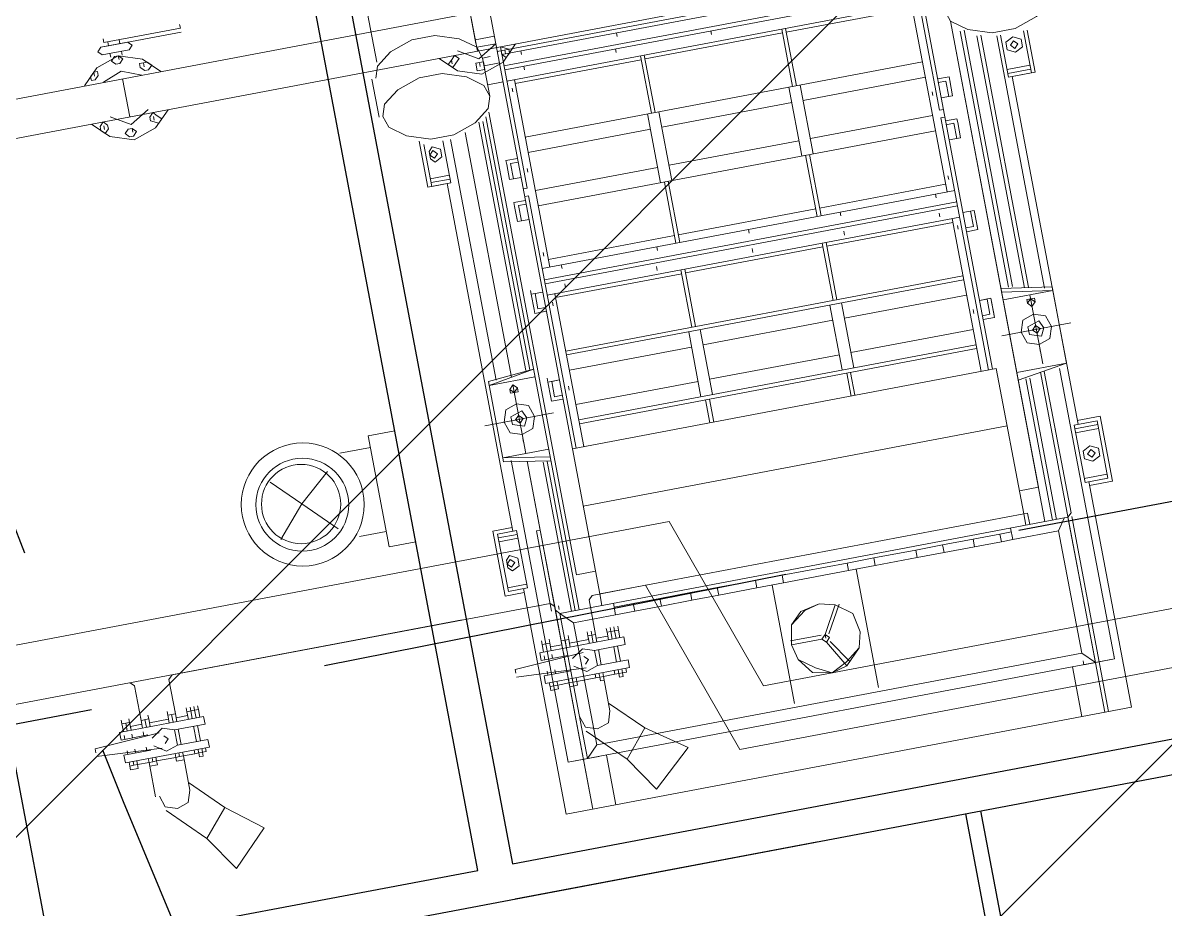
# Model space of a CAD drawing. Extents: x 407440 to 411585, y 6041728 to 6045069.
# Drawn here: x 408296.63 to 408313.5, y 6044274.63 to 6044287.71 of the extents above; entities that cross this region are included whole.
import ezdxf

# ---------------------------------------------------------------- set-up
doc = ezdxf.new("R2010")
doc.units = 0
doc.header["$LTSCALE"] = 5
doc.linetypes.add('foc-TIELINE', pattern=[1.875, 1.25, -0.625])
doc.layers.add('C-WS-T', color=13, linetype='Continuous', lineweight=9)
for name, color, linetype in [('P-BUFFER-PURPLE', 187, 'foc-TIELINE'), ('P-PROPOSED-EXISTING-H', 59, 'Continuous'), ('T-TIE', 201, 'foc-TIELINE')]:
    doc.layers.add(name, color=color, linetype=linetype)
doc.styles.add('80CG', font='ARIALN.TTF', dxfattribs={"height": 10})
doc.dimstyles.new('Compass 5 000', dxfattribs={"dimscale": 5, "dimtxt": 9, "dimasz": 2, "dimexe": 0.2, "dimexo": 0.0625, "dimgap": 0.5, "dimtad": 0, "dimtih": 1, "dimtoh": 1, "dimzin": 0, "dimdsep": 46, "dimtxsty": '80CG', "dimcen": 0.1, "dimse1": 1, "dimse2": 1, "dimclrd": 256, "dimclrt": 256, "dimaunit": 1, "dimadec": 4, "dimazin": 0, "dimtfac": 0.06, "dimtofl": 0, "dimtmove": 0, "dimatfit": 1, "dimfxl": 0.2, "dimtolj": 1, "dimtzin": 0, "dimlwd": -1, "dimarcsym": 0})

# ---------------------------------------------------------------- blocks, each defined once
blk = doc.blocks.new('P-RIG-877')
at = {"layer": 'T-TIE', "linetype": 'ByBlock', "lineweight": 25}
for points in [[(-5.7404, 0.0459), (-9.5405, 0.0459), (-9.5405, -12.2844), (-5.7404, -12.2844)], [(-9.4486, -0.0574), (-9.4486, -7.474), (-5.8437, -7.474), (-5.8437, -0.0574)], [(-5.8437, -7.5773), (-9.4486, -7.5773), (-9.4486, -8.8631), (-5.8437, -8.8631)]]:
    blk.add_lwpolyline(points, close=True, dxfattribs=at)
for points in [[(-5.7404, 0.0459), (-4.8219, 0.0459), (-4.8219, -6.1307), (-5.7404, -6.1307)], [(-5.7404, 0), (-4.8678, 0), (-4.8678, -6.0848), (-5.7404, -6.0848)], [(-6.5325, -4.4316), (-6.5325, -5.8207)], [(-6.5325, -6.5211), (-6.5211, -7.9102)], [(-5.7404, -7.4854), (-5.7404, -6.5785)], [(-6.5211, -8.6105), (-6.5211, -9.9997)]]:
    blk.add_lwpolyline(points, dxfattribs=at)
at = {"layer": 'T-TIE', "linetype": 'ByBlock', "lineweight": 18}
for points in [[(-6.5785, -7.0951), (-6.5785, -6.9344), (-6.0503, -6.7507), (-6.0503, -0.62), (-6.0618, -0.574), (-6.1077, -0.5396), (-6.1537, -0.5396), (-6.1996, -0.574), (-6.2111, -0.62)], [(-6.7507, -12.2844), (-6.7507, -6.831), (-6.2226, -6.6473), (-6.2226, -0.62)], [(-7.9791, -5.5222), (-7.8528, -5.5222), (-7.8528, -5.5911), (-6.8081, -5.5911)], [(-6.6244, -5.5911), (-6.6244, -5.5222), (-6.8196, -5.5222), (-6.8196, -5.5911)], [(-7.9791, -5.5337), (-7.8528, -5.5337), (-7.8528, -5.6026), (-7.9791, -5.6026)], [(-7.8758, -5.5337), (-7.8758, -5.6026)], [(-7.8643, -5.5337), (-7.8643, -5.6026)], [(-7.1066, -5.7633), (-7.1066, -5.5567)], [(-6.7966, -5.5337), (-6.7966, -5.6026)], [(-6.7851, -5.5337), (-6.7851, -5.6026)], [(-7.2443, -5.7404), (-7.2214, -5.5911), (-6.9918, -5.5911), (-6.9918, -5.7404)], [(-7.2329, -5.7404), (-7.2099, -5.5911), (-7.2099, -5.7404)], [(-6.9918, -5.5911), (-6.9688, -5.7404), (-6.9918, -5.5911)], [(-6.6359, -7.2903), (-5.9585, -7.2903), (-5.9585, -5.5911), (-6.6359, -5.5911)], [(-7.9791, -5.6141), (-7.2214, -5.6141), (-7.9791, -5.6141)], [(-6.9803, -5.6141), (-6.1077, -5.6141), (-6.9803, -5.6141)], [(-6.1192, -5.6141), (-6.1077, -5.6141), (-6.1077, -5.7059), (-6.1192, -5.7059)], [(-6.1077, -5.6141), (-6.1077, -7.2558)], [(-7.9906, -5.66), (-7.2329, -5.66)], [(-7.0032, -5.66), (-7.2099, -5.66)], [(-7.0377, -5.66), (-7.0492, -5.66)], [(-6.9803, -5.66), (-6.7966, -5.66), (-6.8081, -5.66)], [(-6.5555, -5.66), (-6.7966, -5.66), (-6.5555, -5.66)], [(-6.544, -7.1984), (-6.1077, -7.1984), (-6.1422, -7.164), (-6.1422, -5.7059), (-6.1077, -5.6715), (-6.544, -5.6715), (-6.5555, -5.66)], [(-6.544, -5.66), (-5.9585, -5.66)], [(-7.9906, -5.6715), (-7.2329, -5.6715)], [(-6.9803, -5.6715), (-5.9585, -5.6715)], [(-6.5555, -5.6715), (-6.567, -5.6715)], [(-6.544, -5.6715), (-6.544, -7.1984), (-6.544, -5.6715)], [(-6.544, -5.683), (-6.5096, -5.7059), (-6.5096, -5.8437), (-6.544, -5.8437)], [(-8.0135, -5.7059), (-7.2443, -5.7059)], [(-8.0135, -5.7174), (-7.2443, -5.7174)], [(-6.9688, -5.7059), (-6.544, -5.7059)], [(-6.9688, -5.7174), (-6.544, -5.7174)], [(-6.1422, -5.7059), (-6.5096, -5.7059)], [(-6.6473, -5.7978), (-6.6473, -5.7404), (-8.048, -5.7404), (-6.544, -5.7404)], [(-6.1077, -5.7404), (-5.9585, -5.7404)], [(-9.4486, -7.0721), (-7.0147, -7.0721), (-6.5785, -7.0721), (-6.5785, -5.7978), (-7.0147, -5.7978), (-6.5785, -5.7978)], [(-7.8873, -5.8092), (-7.8873, -5.7748), (-7.8758, -5.7748), (-7.8873, -5.7748), (-7.8758, -5.7748)], [(-7.8299, -5.7748), (-7.8299, -5.8092), (-7.8299, -5.7863), (-7.8758, -5.7863), (-7.8758, -5.8092)], [(-7.8299, -5.7748), (-7.8758, -5.7748), (-7.8299, -5.7748)], [(-7.761, -5.8092), (-7.761, -5.7748), (-7.7495, -5.7748), (-7.761, -5.7748), (-7.7495, -5.7748)], [(-7.7036, -5.7748), (-7.7036, -5.8092), (-7.7036, -5.7863), (-7.7495, -5.7863), (-7.7495, -5.8092)], [(-7.7036, -5.7748), (-7.7495, -5.7748), (-7.7036, -5.7748)], [(-7.4395, -5.8092), (-7.4395, -5.7863), (-7.4854, -5.7863), (-7.4854, -5.8092), (-7.4854, -5.7748)], [(-7.428, -5.7748), (-7.428, -5.8092)], [(-7.1755, -5.8092), (-7.1755, -5.7863), (-7.2214, -5.7863), (-7.2214, -5.8092), (-7.2214, -5.7748)], [(-7.164, -5.7748), (-7.164, -5.8092)], [(-7.0147, -5.7978), (-7.0147, -7.0721), (-7.0147, -5.7978)], [(-6.8425, -5.7978), (-6.8425, -7.0721)], [(-6.544, -5.7863), (-6.5785, -5.7863), (-6.5785, -5.7978), (-6.544, -5.7978)], [(-9.4486, -5.8092), (-7.0147, -5.8092)], [(-7.7954, -5.8092), (-7.7954, -5.8207), (-8.2087, -5.8207)], [(-8.2087, -5.8092), (-8.2087, -7.0721)], [(-8.1972, -7.0606), (-8.1972, -5.8207)], [(-8.1628, -7.0606), (-8.1628, -5.8207)], [(-8.1513, -5.8207), (-8.1513, -7.0606)], [(-8.1169, -5.8207), (-8.1169, -7.0606)], [(-7.8413, -5.8322), (-7.8528, -5.8322)], [(-7.7725, -5.8092), (-7.7725, -5.8207), (-7.0147, -5.8207)], [(-7.5888, -5.8322), (-7.6002, -5.8322)], [(-7.5543, -7.0606), (-7.5543, -5.8207)], [(-7.5199, -7.0606), (-7.5199, -5.8207)], [(-7.5084, -5.8207), (-7.5084, -7.0606)], [(-7.474, -5.8207), (-7.474, -7.0606)], [(-7.4395, -5.8322), (-7.451, -5.8322)], [(-7.1869, -5.8322), (-7.1984, -5.8322)], [(-7.5543, -5.8437), (-8.1169, -5.8437)], [(-8.1054, -5.8437), (-8.1054, -6.2226)], [(-7.9447, -5.8437), (-7.9447, -7.0377), (-7.9447, -5.8437)], [(-7.8987, -5.8437), (-7.8987, -6.2111)], [(-7.7839, -5.8437), (-7.7839, -6.2111)], [(-7.738, -5.8437), (-7.738, -7.0377), (-7.738, -5.8437)], [(-7.5773, -6.2226), (-7.5773, -5.8437)], [(-7.0147, -5.8437), (-7.474, -5.8437)], [(-7.4625, -5.8437), (-7.4625, -6.2226)], [(-7.3017, -5.8437), (-7.3017, -7.0377)], [(-7.2903, -5.8437), (-7.2903, -7.0377)], [(-7.2443, -5.8437), (-7.2443, -6.2111)], [(-7.141, -5.8437), (-7.141, -6.2111)], [(-7.0951, -5.8437), (-7.0951, -7.0377)], [(-7.0836, -5.8437), (-7.0836, -7.0377)], [(-6.5325, -5.8781), (-6.5325, -5.8437)], [(-6.5096, -5.8781), (-6.5096, -5.8437)], [(-7.5428, -5.8781), (-7.5543, -5.8781)], [(-7.4854, -5.8781), (-7.4969, -5.8781)], [(-6.5325, -6.0503), (-6.5325, -5.9585)], [(-6.5096, -6.0503), (-6.5096, -5.9585)], [(-6.5325, -6.257), (-6.5325, -6.1307)], [(-6.5096, -6.257), (-6.5096, -6.1307)], [(-7.5428, -6.1652), (-7.5543, -6.1652)], [(-7.4854, -6.1652), (-7.4969, -6.1652)], [(-8.1169, -6.2226), (-7.9447, -6.2226)], [(-8.1169, -6.234), (-7.9447, -6.234)], [(-8.1054, -6.234), (-8.1054, -6.6473)], [(-7.738, -6.2111), (-7.9447, -6.2111)], [(-7.738, -6.2226), (-7.5543, -6.2226)], [(-7.738, -6.234), (-7.5543, -6.234)], [(-7.5773, -6.6473), (-7.5773, -6.234)], [(-7.474, -6.2226), (-7.3017, -6.2226)], [(-7.474, -6.234), (-7.3017, -6.234)], [(-7.4625, -6.234), (-7.4625, -6.6473)], [(-7.0951, -6.2111), (-7.2903, -6.2111)], [(-7.0836, -6.2226), (-7.0147, -6.2226)], [(-7.0836, -6.234), (-7.0147, -6.234)], [(-7.738, -6.2455), (-7.9447, -6.2455)], [(-7.8987, -6.2455), (-7.8987, -6.6359)], [(-7.7839, -6.2455), (-7.7839, -6.6359)], [(-7.0951, -6.2455), (-7.2903, -6.2455)], [(-7.2443, -6.2455), (-7.2443, -6.6359)], [(-7.141, -6.2455), (-7.141, -6.6359)], [(-6.5325, -6.5325), (-6.5325, -6.3374)], [(-6.1537, -6.3144), (-6.5096, -6.3144)], [(-6.5096, -6.5325), (-6.5096, -6.3374)], [(-6.3374, -6.4292), (-6.4177, -6.3833)], [(-6.3259, -6.4407), (-6.3374, -6.4407), (-6.4177, -6.3948)], [(-6.3144, -6.4292), (-6.2455, -6.3833)], [(-6.3144, -6.4407), (-6.234, -6.3948)], [(-8.1398, -6.4407), (-8.1513, -6.4407)], [(-7.5428, -6.4407), (-7.5543, -6.4407)], [(-7.4854, -6.4407), (-7.4969, -6.4407)], [(-6.3374, -6.4522), (-6.3374, -6.544)], [(-6.3259, -6.4522), (-6.3259, -6.544)], [(-6.1537, -6.567), (-6.5096, -6.567)], [(-6.5325, -6.7277), (-6.5325, -6.6129)], [(-6.5096, -6.7277), (-6.5096, -6.6129)], [(-7.738, -6.6359), (-7.9447, -6.6359)], [(-7.0951, -6.6359), (-7.2903, -6.6359)], [(-8.1169, -6.6473), (-7.9447, -6.6473)], [(-8.1169, -6.6588), (-7.9447, -6.6588)], [(-8.1054, -6.6588), (-8.1054, -7.0377)], [(-7.738, -6.6703), (-7.9447, -6.6703)], [(-7.8987, -6.6703), (-7.8987, -7.0377)], [(-7.7839, -6.6703), (-7.7839, -7.0377)], [(-7.738, -6.6473), (-7.5543, -6.6473)], [(-7.738, -6.6588), (-7.5543, -6.6588)], [(-7.5773, -7.0377), (-7.5773, -6.6588)], [(-7.474, -6.6473), (-7.3017, -6.6473)], [(-7.474, -6.6588), (-7.3017, -6.6588)], [(-7.4625, -6.6588), (-7.4625, -7.0377)], [(-7.0951, -6.6703), (-7.2903, -6.6703)], [(-7.2443, -6.6703), (-7.2443, -7.0377)], [(-7.141, -6.6703), (-7.141, -7.0377)], [(-7.0836, -6.6473), (-7.0147, -6.6473)], [(-7.0836, -6.6588), (-7.0147, -6.6588)], [(-8.1858, -6.7162), (-8.1972, -6.7162)], [(-8.1398, -6.7277), (-8.1513, -6.7277)], [(-7.5428, -6.7162), (-7.5543, -6.7162)], [(-7.4854, -6.7277), (-7.4969, -6.7277)], [(-6.5325, -6.8999), (-6.5325, -6.8081)], [(-6.5096, -6.8999), (-6.5096, -6.8081)], [(-6.0848, -6.8999), (-5.9815, -7.0147)], [(-6.5325, -7.0377), (-6.5325, -6.9803)], [(-6.5096, -7.0377), (-6.5096, -6.9803)], [(-8.2202, -7.2443), (-8.1743, -7.1984), (-8.1513, -7.1295), (-8.1743, -7.0606), (-8.2202, -7.0147)], [(-8.1858, -7.0032), (-8.1972, -7.0032)], [(-8.1398, -7.0032), (-8.1513, -7.0032)], [(-7.5428, -7.0032), (-7.5543, -7.0032)], [(-7.4854, -7.0032), (-7.4969, -7.0032)], [(-8.1972, -7.0492), (-8.2087, -7.0492)], [(-8.1169, -7.0377), (-7.5543, -7.0377)], [(-8.0824, -7.0492), (-8.0939, -7.0492)], [(-7.8413, -7.0492), (-7.8528, -7.0492)], [(-7.5888, -7.0492), (-7.6002, -7.0492)], [(-7.474, -7.0377), (-7.0147, -7.0377)], [(-7.4395, -7.0492), (-7.451, -7.0492)], [(-7.1869, -7.0492), (-7.1984, -7.0492)], [(-6.544, -7.0377), (-6.5096, -7.0377), (-6.5096, -7.164), (-6.544, -7.1984), (-6.5555, -7.2099), (-6.7966, -7.2099), (-6.7966, -7.2214), (-6.5555, -7.2214)], [(-8.2546, -7.1295), (-8.2546, -7.0721)], [(-8.2317, -7.1869), (-8.1972, -7.1295), (-8.2317, -7.0721), (-8.2317, -7.1295)], [(-7.7954, -7.0721), (-7.7954, -7.0606), (-8.2087, -7.0606)], [(-8.1743, -7.1181), (-8.1743, -7.0721)], [(-8.1169, -7.1181), (-8.1169, -7.0721)], [(-6.6473, -7.0721), (-6.6473, -7.1295), (-8.0365, -7.1295)], [(-7.8873, -7.1066), (-7.8873, -7.0721)], [(-7.8299, -7.1066), (-7.8758, -7.1066), (-7.8299, -7.1066), (-7.8299, -7.0721), (-7.8299, -7.0951), (-7.8758, -7.0951), (-7.8758, -7.0721)], [(-7.7725, -7.0721), (-7.7725, -7.0606), (-7.0147, -7.0606)], [(-7.761, -7.1066), (-7.761, -7.0721)], [(-7.7495, -7.0721), (-7.7495, -7.0951), (-7.7036, -7.0951), (-7.7036, -7.0721), (-7.7036, -7.1066), (-7.7151, -7.1066)], [(-7.4969, -7.1066), (-7.4854, -7.1066), (-7.4854, -7.0721), (-7.4854, -7.0951), (-7.4395, -7.0951), (-7.4395, -7.0721)], [(-7.428, -7.1066), (-7.428, -7.0721)], [(-7.2329, -7.1066), (-7.2214, -7.1066), (-7.2214, -7.0721), (-7.2214, -7.0951), (-7.1755, -7.0951), (-7.1755, -7.0721)], [(-7.164, -7.1066), (-7.164, -7.0721)], [(-6.5785, -7.0721), (-7.0147, -7.0721)], [(-6.5785, -7.0721), (-6.544, -7.0721), (-6.5785, -7.0721)], [(-8.1972, -7.4395), (-8.2317, -7.428), (-8.2661, -7.3821), (-8.2891, -7.3132), (-8.2891, -7.2443), (-8.2661, -7.1755), (-8.2317, -7.1295), (-8.1972, -7.1181), (-8.0824, -7.1181)], [(-7.8758, -7.1066), (-7.8873, -7.1066), (-7.8758, -7.1066)], [(-7.7495, -7.1066), (-7.761, -7.1066), (-7.7495, -7.1066)], [(-7.7495, -7.1066), (-7.7036, -7.1066), (-7.7495, -7.1066)], [(-7.4854, -7.1066), (-7.4395, -7.1066), (-7.4854, -7.1066)], [(-7.4395, -7.1066), (-7.428, -7.1066), (-7.4395, -7.1066)], [(-7.2214, -7.1066), (-7.1755, -7.1066), (-7.2214, -7.1066)], [(-7.1755, -7.1066), (-7.164, -7.1066), (-7.1755, -7.1066)], [(-7.1295, -7.3132), (-7.1295, -7.1066)], [(-8.4269, -7.1295), (-8.2432, -7.1295)], [(-8.335, -7.1295), (-8.2202, -7.1295)], [(-8.1743, -7.1295), (-8.1858, -7.1295)], [(-8.025, -7.141), (-6.544, -7.141)], [(-8.0135, -7.1525), (-7.2673, -7.1525)], [(-7.2443, -7.141), (-7.2443, -7.2788), (-7.2673, -7.141), (-7.2558, -7.2788), (-7.0147, -7.2788), (-6.9918, -7.141)], [(-7.0262, -7.141), (-7.0262, -7.2788), (-7.0032, -7.141)], [(-6.9918, -7.1525), (-6.544, -7.1525)], [(-6.1077, -7.141), (-5.9585, -7.141)], [(-8.0135, -7.164), (-7.2673, -7.164)], [(-6.9918, -7.164), (-6.544, -7.164)], [(-6.1422, -7.164), (-6.5096, -7.164)], [(-6.1192, -7.2558), (-6.1077, -7.2558), (-6.1077, -7.164)], [(-8.1972, -7.2099), (-8.2087, -7.2099)], [(-7.0262, -7.2099), (-7.2329, -7.2099)], [(-7.0606, -7.2099), (-7.0721, -7.2099)], [(-6.7966, -7.2099), (-7.0032, -7.2099), (-5.9585, -7.2099), (-6.544, -7.2099)], [(-6.5555, -7.1984), (-6.567, -7.1984)], [(-6.5785, -8.358), (-6.5785, -7.2214)], [(-7.9791, -7.2558), (-7.2558, -7.2558), (-7.9791, -7.2558)], [(-7.9791, -7.3362), (-7.8528, -7.3362), (-7.8528, -7.2788), (-7.9791, -7.2788)], [(-7.8758, -7.3362), (-7.8758, -7.2788)], [(-7.8643, -7.3362), (-7.8643, -7.2788)], [(-7.0147, -7.2558), (-6.1077, -7.2558), (-7.0147, -7.2558)], [(-6.7966, -7.3362), (-6.7966, -7.2788)], [(-6.7851, -7.3362), (-6.7851, -7.2788)], [(-7.9906, -7.3477), (-7.8528, -7.3477), (-7.8528, -7.2903), (-6.8081, -7.2903)], [(-6.8196, -7.2903), (-6.8196, -7.3477), (-6.6244, -7.3477), (-6.6244, -7.2903)], [(-8.4154, -7.428), (-8.2432, -7.428)], [(-8.1972, -7.451), (-8.0824, -7.451)], [(-6.5785, -10.413), (-6.5785, -7.4854)], [(-8.4498, -7.9791), (-8.4613, -7.9791)], [(-8.335, -8.0595), (-8.3809, -8.1054), (-8.4039, -8.1743), (-8.3809, -8.2432), (-8.335, -8.2891)], [(-8.2202, -8.2891), (-8.1743, -8.2432), (-8.1513, -8.1743), (-8.1743, -8.1054), (-8.2202, -8.0595)], [(-8.358, -8.1054), (-8.3695, -8.1054)], [(-8.335, -8.1169), (-8.358, -8.1743), (-8.335, -8.2317)], [(-8.2317, -8.2317), (-8.1972, -8.1743), (-8.2317, -8.1169)], [(-8.1972, -8.1054), (-8.2087, -8.1054)], [(-8.4383, -8.1628), (-8.4498, -8.1628)], [(-8.4383, -8.1972), (-8.4498, -8.1972)], [(-8.3924, -8.1743), (-8.4039, -8.1743)], [(-8.335, -8.1743), (-8.2202, -8.1743)], [(-8.1743, -8.1743), (-8.1858, -8.1743)], [(-6.0848, -8.1743), (-5.9815, -8.2776)], [(-8.4498, -8.2087), (-8.4613, -8.2087)], [(-8.358, -8.2546), (-8.3695, -8.2546)], [(-8.1972, -8.2546), (-8.2087, -8.2546)]]:
    blk.add_lwpolyline(points, dxfattribs=at)
at = {"layer": 'T-TIE', "linetype": 'ByBlock', "lineweight": 5}
for points in [[(-8.335, -12.2844), (-8.335, -1.1366)], [(-8.2202, -12.2844), (-8.2202, -1.1366)], [(-6.1652, -7.0147), (-6.0848, -6.8999)], [(-6.257, -7.1066), (-6.1652, -7.0147), (-6.0848, -7.0836), (-5.9815, -7.0147)], [(-6.4751, -7.0377), (-6.4637, -7.0377), (-6.4407, -7.0377), (-6.4637, -7.0377), (-6.4637, -7.0492)], [(-6.4751, -7.0721), (-6.4637, -7.0721), (-6.4407, -7.0721), (-6.4637, -7.0721), (-6.4637, -7.0492), (-6.4407, -7.0492)], [(-6.4751, -7.0492), (-6.4637, -7.0492), (-6.4637, -7.0606), (-6.4407, -7.0606)], [(-6.4177, -7.1984), (-6.4177, -7.2788), (-6.4407, -7.2788), (-6.4407, -7.0262), (-6.4177, -7.0262), (-6.4177, -7.1181)], [(-6.3718, -7.0492), (-6.4177, -7.0492)], [(-6.3718, -7.1181), (-6.3718, -7.0262), (-6.3488, -7.0262), (-6.3488, -7.2788), (-6.3718, -7.2788), (-6.3718, -7.1984)], [(-6.3374, -7.0377), (-6.3488, -7.0377), (-6.3374, -7.0377), (-6.3374, -7.0492), (-6.3488, -7.0492)], [(-6.3488, -7.0606), (-6.3374, -7.0606), (-6.3374, -7.0492), (-6.3259, -7.0492), (-6.3259, -7.0606), (-6.3374, -7.0606), (-6.3374, -7.0721), (-6.3488, -7.0721), (-6.3374, -7.0721), (-6.3374, -7.1066), (-6.3259, -7.1066), (-6.3259, -7.1181), (-6.3374, -7.1181), (-6.3374, -7.1295), (-6.3488, -7.1295), (-6.3374, -7.1295), (-6.3374, -7.1869), (-6.3259, -7.1869), (-6.3259, -7.2099), (-6.3374, -7.2099), (-6.3374, -7.2443), (-6.3488, -7.2443)], [(-6.4637, -7.0606), (-6.4751, -7.0606)], [(-6.4407, -7.0721), (-6.4522, -7.0721), (-6.4522, -7.1066), (-6.4637, -7.1066), (-6.4637, -7.1181), (-6.4407, -7.1181)], [(-6.3718, -7.0606), (-6.4177, -7.0606)], [(-6.1881, -7.1869), (-6.0848, -7.0836)], [(-6.5785, -7.0951), (-6.567, -7.1066), (-6.4637, -7.1066), (-6.4407, -7.1066)], [(-6.4637, -7.1066), (-6.4751, -7.1066), (-6.4637, -7.1066), (-6.4637, -7.1295), (-6.4407, -7.1295)], [(-6.4637, -7.1181), (-6.4751, -7.1181)], [(-6.3833, -7.1869), (-6.3603, -7.1525), (-6.3718, -7.1181), (-6.4177, -7.1181), (-6.4292, -7.1525), (-6.4062, -7.1869)], [(-6.3718, -7.1066), (-6.4177, -7.1066)], [(-6.234, -7.1984), (-6.1996, -7.1869), (-6.1881, -7.1525), (-6.1996, -7.1181), (-6.234, -7.1066), (-6.3374, -7.1066), (-6.3488, -7.1066), (-6.3374, -7.1066), (-6.3374, -7.1181), (-6.3488, -7.1181)], [(-6.4522, -7.1869), (-6.4522, -7.1295), (-6.4637, -7.1295), (-6.4751, -7.1295)], [(-6.3948, -7.3591), (-6.4062, -7.3591), (-6.4177, -7.1525)], [(-6.3833, -7.1525), (-6.3948, -7.141), (-6.4062, -7.1525)], [(-6.3718, -7.1525), (-6.3833, -7.3591)], [(-6.5785, -7.2214), (-6.567, -7.2099), (-6.4637, -7.2099), (-6.4751, -7.2099), (-6.4637, -7.2099)], [(-6.4407, -7.1869), (-6.4637, -7.1869), (-6.4637, -7.2099), (-6.4637, -7.1869), (-6.4751, -7.1869)], [(-6.4637, -7.1984), (-6.4407, -7.1984)], [(-6.4637, -7.2099), (-6.4407, -7.2099), (-6.4637, -7.2099)], [(-6.4407, -7.2443), (-6.4522, -7.2443), (-6.4522, -7.2099)], [(-6.4177, -7.2099), (-6.4292, -7.2099)], [(-6.3718, -7.2099), (-6.3833, -7.2099)], [(-6.3488, -7.1869), (-6.3374, -7.1869), (-6.3374, -7.1984), (-6.3488, -7.1984)], [(-6.3374, -7.1984), (-6.3374, -7.2099), (-6.3488, -7.2099), (-6.3374, -7.2099), (-6.3488, -7.2099)], [(-6.234, -7.2099), (-6.3259, -7.2099)], [(-6.4637, -7.2443), (-6.4751, -7.2443)], [(-6.4407, -7.2443), (-6.4637, -7.2443), (-6.4407, -7.2443)], [(-6.4177, -7.2443), (-6.4292, -7.2443)], [(-6.3718, -7.2443), (-6.3833, -7.2443)], [(-6.3374, -7.2443), (-6.3488, -7.2443), (-6.3374, -7.2443)], [(-6.4637, -7.2673), (-6.4751, -7.2673)], [(-6.4637, -7.2673), (-6.4407, -7.2673), (-6.4637, -7.2673)], [(-6.4177, -7.2673), (-6.4292, -7.2673)], [(-6.3718, -7.2673), (-6.3833, -7.2673)], [(-7.164, -7.5773), (-7.164, -7.6576), (-6.831, -7.6576), (-6.831, -7.5773)], [(-7.1295, -7.6576), (-7.1295, -7.7495)], [(-6.877, -7.6576), (-6.877, -7.738)], [(-7.0836, -7.7954), (-7.0032, -7.8873), (-7.0836, -7.9676), (-7.0032, -7.8873), (-7.0836, -7.9676), (-7.0032, -7.8873), (-7.0836, -7.9676), (-7.0032, -7.8873), (-7.0836, -7.9676), (-7.0032, -7.8873), (-7.0836, -7.9676), (-7.0032, -7.8873), (-7.0836, -7.9676), (-7.0032, -7.8873), (-7.0836, -7.9676), (-7.0032, -7.8873), (-7.0836, -7.9676), (-7.0032, -7.8873), (-7.0836, -7.9676), (-7.0032, -7.8873), (-7.0836, -7.9676)], [(-6.9114, -7.9676), (-7.0032, -7.8873), (-6.9114, -7.7954)], [(-8.4498, -7.9791), (-8.4498, -8.2087)], [(-8.4383, -8.2087), (-8.4383, -7.9791)], [(-8.4154, -8.1628), (-8.4039, -8.1628)], [(-8.4154, -8.1972), (-8.4039, -8.1972)], [(-6.1652, -8.2776), (-6.0848, -8.1743)], [(-6.4177, -8.4613), (-6.4177, -8.5417), (-6.4407, -8.5417), (-6.4407, -8.2891), (-6.4177, -8.2891), (-6.4177, -8.3809)], [(-6.3718, -8.3809), (-6.3718, -8.2891), (-6.3488, -8.2891), (-6.3488, -8.5417), (-6.3718, -8.5417), (-6.3718, -8.4613)], [(-6.257, -8.3695), (-6.1652, -8.2776), (-6.0848, -8.3465), (-5.9815, -8.2776)], [(-6.4751, -8.3006), (-6.4637, -8.3006), (-6.4407, -8.3006), (-6.4637, -8.3006), (-6.4637, -8.312)], [(-6.4751, -8.335), (-6.4637, -8.335), (-6.4407, -8.335), (-6.4637, -8.335), (-6.4637, -8.312), (-6.4407, -8.312)], [(-6.4751, -8.312), (-6.4637, -8.312), (-6.4637, -8.3235), (-6.4407, -8.3235)], [(-6.4637, -8.3235), (-6.4751, -8.3235)], [(-6.3718, -8.312), (-6.4177, -8.312)], [(-6.3718, -8.3235), (-6.4177, -8.3235)], [(-6.3374, -8.3006), (-6.3488, -8.3006), (-6.3374, -8.3006), (-6.3374, -8.312), (-6.3488, -8.312)], [(-6.3488, -8.3235), (-6.3374, -8.3235), (-6.3374, -8.312), (-6.3259, -8.312), (-6.3259, -8.3235), (-6.3374, -8.3235), (-6.3374, -8.335), (-6.3488, -8.335), (-6.3374, -8.335), (-6.3374, -8.3695), (-6.3488, -8.3695), (-6.3374, -8.3695), (-6.3374, -8.3809), (-6.3488, -8.3809)], [(-6.5785, -8.358), (-6.567, -8.3695), (-6.4637, -8.3695), (-6.4407, -8.3695)], [(-6.4407, -8.335), (-6.4522, -8.335), (-6.4522, -8.3695), (-6.4637, -8.3695), (-6.4637, -8.3924), (-6.4407, -8.3924)], [(-6.1881, -8.4498), (-6.0848, -8.3465)], [(-6.4522, -8.4498), (-6.4522, -8.3924), (-6.4637, -8.3924), (-6.4751, -8.3924), (-6.4637, -8.3924), (-6.4637, -8.3695), (-6.4751, -8.3695), (-6.4637, -8.3695)], [(-6.4637, -8.3809), (-6.4407, -8.3809)], [(-6.3833, -8.4498), (-6.3603, -8.4154), (-6.3718, -8.3809), (-6.4177, -8.3809), (-6.4292, -8.4154), (-6.4062, -8.4498)], [(-6.3718, -8.3695), (-6.4177, -8.3695)], [(-6.3374, -8.3809), (-6.3374, -8.3924), (-6.3488, -8.3924), (-6.3374, -8.3924), (-6.3374, -8.4498), (-6.3259, -8.4498), (-6.3259, -8.4728)], [(-6.3374, -8.3924), (-6.3259, -8.3924), (-6.3259, -8.3695), (-6.3374, -8.3695), (-6.234, -8.3695), (-6.1996, -8.3809), (-6.1881, -8.4154), (-6.1996, -8.4498), (-6.234, -8.4613)], [(-6.3948, -8.622), (-6.4062, -8.622), (-6.4177, -8.4269)], [(-6.3833, -8.4154), (-6.3948, -8.4039), (-6.4062, -8.4154)], [(-6.3718, -8.4269), (-6.3833, -8.622)], [(-6.4407, -8.4498), (-6.4637, -8.4498), (-6.4637, -8.4728), (-6.4637, -8.4498), (-6.4751, -8.4498)], [(-6.4637, -8.4613), (-6.4407, -8.4613)], [(-6.3488, -8.4498), (-6.3374, -8.4498), (-6.3374, -8.4613), (-6.3488, -8.4613)], [(-6.3374, -8.4613), (-6.3374, -8.4728), (-6.3488, -8.4728), (-6.3374, -8.4728), (-6.3488, -8.4728)], [(-6.5785, -8.4843), (-6.567, -8.4728), (-6.4637, -8.4728), (-6.4751, -8.4728), (-6.4637, -8.4728)], [(-6.4522, -8.4728), (-6.4522, -8.5072), (-6.4407, -8.5072), (-6.4637, -8.5072), (-6.4637, -8.5302), (-6.4637, -8.5072), (-6.4751, -8.5072)], [(-6.4637, -8.4728), (-6.4407, -8.4728), (-6.4637, -8.4728)], [(-6.4177, -8.4728), (-6.4292, -8.4728)], [(-6.3718, -8.4728), (-6.3833, -8.4728)], [(-6.234, -8.4728), (-6.3259, -8.4728), (-6.3374, -8.4728), (-6.3374, -8.5072), (-6.3488, -8.5072), (-6.3374, -8.5072)], [(-6.4637, -8.5302), (-6.4751, -8.5302)], [(-6.4407, -8.5187), (-6.4637, -8.5187)], [(-6.4637, -8.5302), (-6.4407, -8.5302), (-6.4637, -8.5302)], [(-6.4177, -8.5072), (-6.4292, -8.5072)], [(-6.4177, -8.5302), (-6.4292, -8.5302)], [(-6.3718, -8.5072), (-6.3833, -8.5072)], [(-6.3718, -8.5302), (-6.3833, -8.5302)], [(-6.3488, -8.5187), (-6.3374, -8.5187), (-6.3374, -8.5072), (-6.3259, -8.5072), (-6.3259, -8.5302), (-6.3374, -8.5302), (-6.3488, -8.5302), (-6.3374, -8.5302), (-6.3374, -8.5187)]]:
    blk.add_lwpolyline(points, dxfattribs=at)
at = {"layer": 'T-TIE', "linetype": 'ByBlock', "lineweight": 18}
for points in [[(-8.0824, -5.7518), (-8.048, -5.7404), (-8.0135, -5.6944), (-7.9906, -5.6256), (-7.9906, -5.5567), (-8.0135, -5.4878), (-8.048, -5.4419), (-8.0824, -5.4304), (-8.1169, -5.4419), (-8.1513, -5.4878), (-8.1743, -5.5567), (-8.1743, -5.6256), (-8.1513, -5.6944), (-8.1169, -5.7404)], [(-7.9561, -5.5452), (-7.9676, -5.5682), (-7.9561, -5.5911), (-7.9332, -5.5911), (-7.9217, -5.5682), (-7.9332, -5.5452)], [(-7.9447, -5.5567), (-7.9561, -5.5682), (-7.9447, -5.5796), (-7.9332, -5.5682)], [(-7.9447, -5.5567), (-7.9561, -5.5682), (-7.9447, -5.5796), (-7.9332, -5.5682)], [(-6.6359, -5.6026), (-6.8081, -5.6026), (-6.8081, -5.5337), (-6.6359, -5.5337)], [(-6.7277, -5.5452), (-6.7392, -5.5682), (-6.7277, -5.5911), (-6.7047, -5.5911), (-6.6933, -5.5682), (-6.7047, -5.5452)], [(-6.7162, -5.5567), (-6.7277, -5.5682), (-6.7162, -5.5796), (-6.7047, -5.5682)], [(-6.7162, -5.5567), (-6.7277, -5.5682), (-6.7162, -5.5796), (-6.7047, -5.5682)], [(-6.6473, -5.6026), (-6.6473, -5.5337)], [(-7.1066, -5.6141), (-7.141, -5.6256), (-7.1525, -5.66), (-7.141, -5.6944), (-7.1066, -5.7059), (-7.0721, -5.6944), (-7.0606, -5.66), (-7.0721, -5.6256)], [(-7.1869, -5.6485), (-7.1984, -5.66), (-7.1869, -5.6715), (-7.1755, -5.66)], [(-7.1755, -5.66), (-7.1869, -5.6485), (-7.1984, -5.6485), (-7.1984, -5.6715), (-7.1869, -5.6715)], [(-7.1066, -5.637), (-7.1295, -5.6485), (-7.1181, -5.683), (-7.0951, -5.683), (-7.0836, -5.6485)], [(-7.1066, -5.6485), (-7.1181, -5.66), (-7.1066, -5.6715), (-7.0951, -5.66)], [(-7.4395, -5.7748), (-7.428, -5.7748), (-7.4854, -5.7748)], [(-7.1755, -5.7748), (-7.164, -5.7748), (-7.2214, -5.7748)], [(-6.5096, -5.8781), (-6.5325, -5.8781), (-6.5325, -5.9585), (-6.5096, -5.9585)], [(-6.5096, -6.0503), (-6.5325, -6.0503), (-6.5325, -6.1307), (-6.5096, -6.1307)], [(-6.5096, -6.257), (-6.5325, -6.257), (-6.5325, -6.3374), (-6.5096, -6.3374)], [(-6.3259, -6.3374), (-6.3833, -6.3488), (-6.4177, -6.3948), (-6.4292, -6.4407), (-6.4177, -6.4866), (-6.3833, -6.5325), (-6.3259, -6.544), (-6.28, -6.5325), (-6.2455, -6.4866), (-6.2226, -6.4407), (-6.2455, -6.3948), (-6.28, -6.3488)], [(-6.3259, -6.3374), (-6.3833, -6.3488), (-6.4177, -6.3948), (-6.4292, -6.4407), (-6.4177, -6.4981), (-6.3833, -6.5325), (-6.3259, -6.544), (-6.28, -6.5325), (-6.234, -6.4981), (-6.2226, -6.4407), (-6.234, -6.3948), (-6.28, -6.3488)], [(-6.3259, -6.4292), (-6.3374, -6.4407), (-6.3259, -6.4522), (-6.3144, -6.4407)], [(-6.5096, -6.5325), (-6.5325, -6.5325), (-6.5325, -6.6129), (-6.5096, -6.6129)], [(-6.5096, -6.7277), (-6.5325, -6.7277), (-6.5325, -6.8081), (-6.5096, -6.8081)], [(-6.5096, -6.8999), (-6.5325, -6.8999), (-6.5325, -6.9803), (-6.5096, -6.9803)], [(-8.1972, -7.0377), (-8.2087, -7.0377), (-8.2202, -7.0606), (-8.1972, -7.0606), (-8.1858, -7.0492)], [(-8.1972, -7.0951), (-8.1972, -7.1181)], [(-8.1628, -7.1181), (-8.1858, -7.1181), (-8.1858, -7.141), (-8.1628, -7.141)], [(-8.0824, -7.4395), (-8.048, -7.428), (-8.0135, -7.3821), (-7.9906, -7.3132), (-7.9906, -7.2443), (-8.0135, -7.1755), (-8.048, -7.1295), (-8.0824, -7.1181), (-8.1169, -7.1295), (-8.1513, -7.1755), (-8.1743, -7.2443), (-8.1743, -7.3132), (-8.1513, -7.3821), (-8.1169, -7.428)], [(-7.1295, -7.164), (-7.164, -7.1755), (-7.1755, -7.2099), (-7.164, -7.2443), (-7.1295, -7.2558), (-7.0951, -7.2443), (-7.0836, -7.2099), (-7.0951, -7.1755)], [(-8.1858, -7.2099), (-8.1972, -7.1984), (-8.2087, -7.1869), (-8.2202, -7.1984), (-8.2087, -7.2099), (-8.1972, -7.2214)], [(-7.2558, -7.2099), (-7.9906, -7.2099)], [(-7.2214, -7.1984), (-7.2329, -7.2099), (-7.2214, -7.2214), (-7.2099, -7.2099)], [(-7.2329, -7.2099), (-7.2214, -7.2214), (-7.2099, -7.2214), (-7.2099, -7.1984), (-7.2214, -7.1984)], [(-7.1295, -7.1869), (-7.1525, -7.1984), (-7.141, -7.2329), (-7.1181, -7.2329), (-7.1066, -7.1984)], [(-7.1295, -7.1984), (-7.141, -7.2099), (-7.1295, -7.2214), (-7.1181, -7.2099)], [(-6.6359, -7.3362), (-6.6359, -7.2788), (-6.8081, -7.2788), (-6.8081, -7.3362)], [(-6.6473, -7.2788), (-6.6473, -7.3362)], [(-7.9332, -7.3247), (-7.9217, -7.3132), (-7.9332, -7.2903), (-7.9561, -7.2903), (-7.9676, -7.3132), (-7.9561, -7.3247)], [(-7.9447, -7.3017), (-7.9561, -7.3132), (-7.9447, -7.3247), (-7.9332, -7.3132)], [(-7.9447, -7.3017), (-7.9561, -7.3132), (-7.9447, -7.3247), (-7.9332, -7.3132)], [(-6.7277, -7.2903), (-6.7392, -7.3132), (-6.7277, -7.3247), (-6.7047, -7.3247), (-6.6933, -7.3132), (-6.7047, -7.2903)], [(-6.7162, -7.3017), (-6.7277, -7.3132), (-6.7162, -7.3247), (-6.7047, -7.3132)], [(-6.7162, -7.3017), (-6.7277, -7.3132), (-6.7162, -7.3247), (-6.7047, -7.3132)], [(-8.3695, -8.0939), (-8.3695, -8.1169), (-8.358, -8.1169), (-8.3465, -8.1054), (-8.3465, -8.0939), (-8.358, -8.0824)], [(-8.1972, -8.0824), (-8.2087, -8.0939), (-8.2202, -8.1054), (-8.2087, -8.1169), (-8.1972, -8.1169), (-8.1858, -8.0939)], [(-8.4039, -8.1858), (-8.3924, -8.1972), (-8.3809, -8.1858), (-8.3809, -8.1743), (-8.3924, -8.1628), (-8.4039, -8.1743)], [(-8.1628, -8.1743), (-8.1743, -8.1628), (-8.1858, -8.1743), (-8.1858, -8.1858), (-8.1743, -8.1972), (-8.1628, -8.1858)], [(-8.358, -8.2661), (-8.3465, -8.2661), (-8.3465, -8.2546), (-8.358, -8.2432), (-8.3695, -8.2432), (-8.3695, -8.2546)], [(-8.1858, -8.2546), (-8.1972, -8.2432), (-8.2087, -8.2432), (-8.2202, -8.2546), (-8.2087, -8.2661), (-8.1972, -8.2661)]]:
    blk.add_lwpolyline(points, close=True, dxfattribs=at)
at = {"layer": 'T-TIE', "linetype": 'ByBlock', "lineweight": 5}
for points in [[(-6.3488, -7.0721), (-6.3374, -7.0721)], [(-6.4637, -7.2443), (-6.4637, -7.2673)], [(-6.3488, -7.2673), (-6.3374, -7.2673), (-6.3374, -7.2443), (-6.3259, -7.2443), (-6.3259, -7.2673), (-6.3374, -7.2673)], [(-8.4269, -8.1284), (-8.4154, -8.1398), (-8.4154, -8.2202), (-8.4269, -8.2317), (-8.4383, -8.2202), (-8.4383, -8.1398)], [(-6.3488, -8.335), (-6.3374, -8.335)]]:
    blk.add_lwpolyline(points, close=True, dxfattribs=at)
for centre, radius in [((-7.0011, -7.8851), 0.1816), ((-7.0006, -7.8865), 0.1371), ((-7.0032, -7.8896), 0.1171)]:
    blk.add_circle(centre, radius, dxfattribs=at)

msp = doc.modelspace()

# ---------------------------------------------------------------- hatches: boundary and pattern name
at = {"layer": 'P-PROPOSED-EXISTING-H'}
h = msp.add_hatch(dxfattribs=at)
h.set_pattern_fill('ANSI31', color=256, scale=3.498392, style=0)
h.set_pattern_definition([(45, (-2243.128, 2713.837), (-7.854113246, 7.854113246), [])])
edge = h.paths.add_edge_path()
edge.add_line((408709.29, 6043818.222), (408241.305, 6043729.713))
edge.add_line((408241.305, 6043729.713), (407794.436, 6043645.198))
edge.add_line((407794.436, 6043645.198), (407673.83, 6044282.895))
edge.add_line((407673.83, 6044282.895), (408123.669, 6044351.83))
edge.add_line((408123.669, 6044351.83), (408654.575, 6044433.189))
edge.add_line((408654.575, 6044433.189), (409028.997, 6044539.866))
edge.add_line((409028.997, 6044539.866), (409149.726, 6043901.52))
edge.add_line((409149.726, 6043901.52), (408898.792, 6043854.062))
edge.add_arc((408782.127, 6043952.01), 152.33, 241.43508, 319.98432, ccw=False)

# ---------------------------------------------------------------- linework, layer by layer
at = {"layer": 'P-BUFFER-PURPLE'}
msp.add_circle((408530.04, 6044370.877, -0.107), 250.434, dxfattribs=at)

# ---------------------------------------------------------------- block references
at = {"layer": 'T-TIE', "linetype": 'ByBlock', "xscale": 4.999999999955019, "yscale": 4.999999999955019, "zscale": 4.999999999955019, "rotation": 280.7096999997605}
msp.add_blockref('P-RIG-877', (408346.005, 6044253.532), dxfattribs=at)

# ---------------------------------------------------------------- leaders
at = {"layer": 'C-WS-T', "path_type": 1}
msp.add_leader([(408304.661, 6044249.842), (408268.457, 6044293.337)], dimstyle='Compass 5 000', override={"dimgap": 0.5, "dimtad": 0}, dxfattribs=at)

doc.saveas('drawing.dxf')
